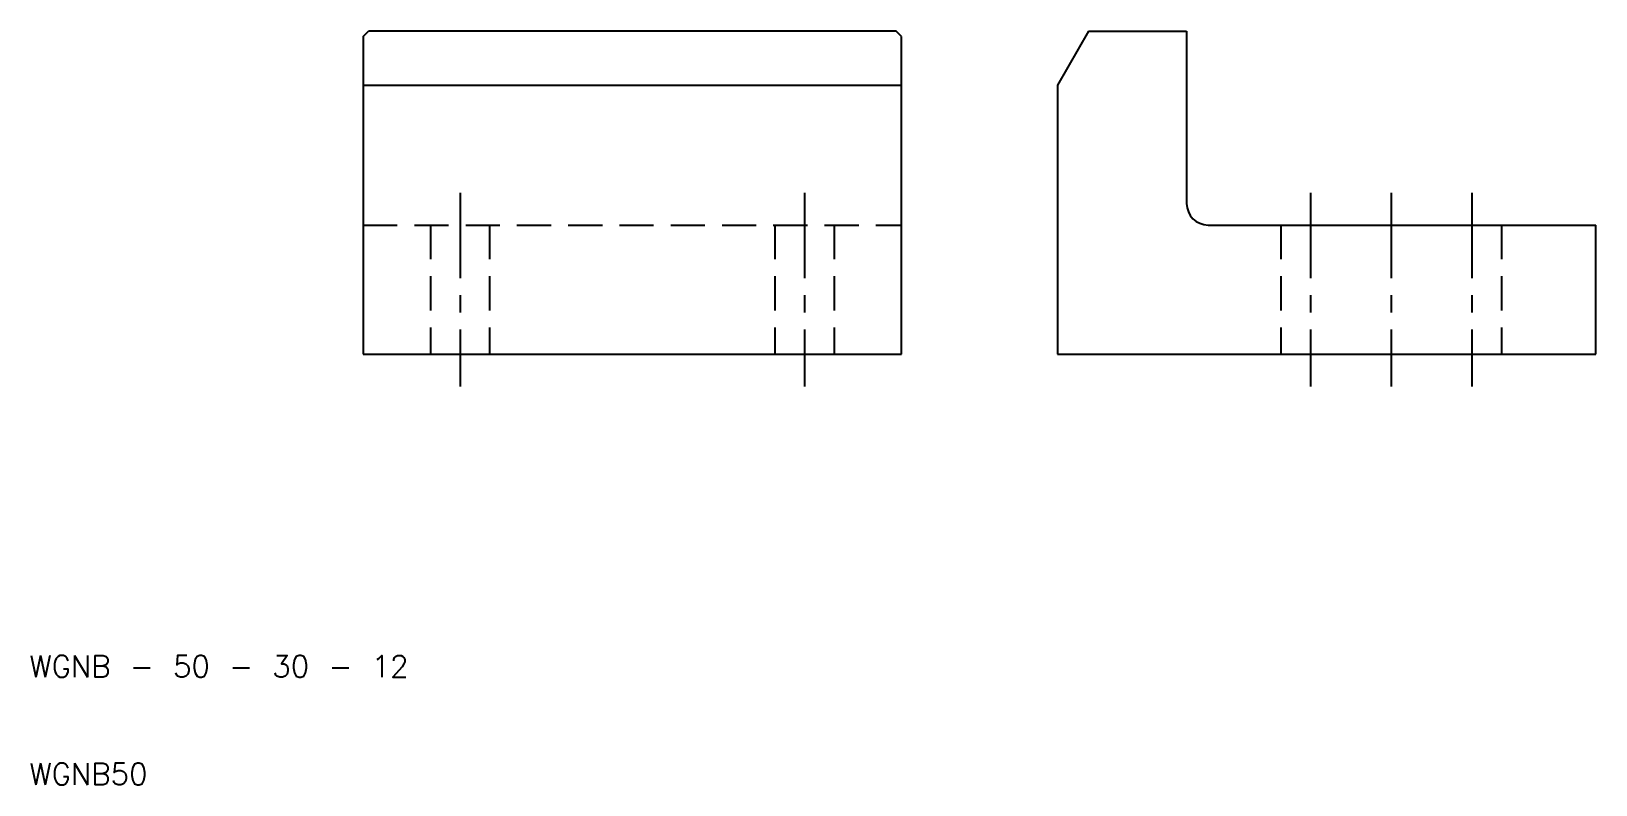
# Model space of a CAD drawing. Extents: x 10 to 155, y 10 to 80.
import ezdxf

# ---------------------------------------------------------------- set-up
doc = ezdxf.new("R2010")
doc.units = 0
doc.header["$LTSCALE"] = 0.25
doc.linetypes.add('CENTER', pattern=[50.8, 31.75, -6.35, 6.35, -6.35])
doc.linetypes.add('DASHED', pattern=[19.05, 12.7, -6.35])
doc.layers.get('0').update_dxf_attribs({"linetype": 'CONTINUOUS'})
doc.layers.add('CENTER', color=1, linetype='CENTER')
doc.styles.get("Standard").update_dxf_attribs({"font": 'txt.shx', "bigfont": 'extfont.shx'})

msp = doc.modelspace()

# ---------------------------------------------------------------- linework, layer by layer
for p, q in [((41, 79.5), (41.5, 80)), ((90.5, 80), (41.5, 80)), ((91, 79.5), (90.5, 80)), ((108.39, 80), (105.5, 75)), ((108.39, 80), (117.5, 80)), ((117.5, 80), (117.5, 64)), ((41, 79.5), (41, 50)), ((91, 50), (91, 79.5)), ((41, 75), (91, 75)), ((105.5, 75), (105.5, 50)), ((119.5, 62), (155.5, 62)), ((155.5, 50), (155.5, 62)), ((41, 50), (91, 50)), ((105.5, 50), (155.5, 50))]:
    msp.add_line(p, q)
at = {"color": 3, "linetype": 'DASHED'}
for p, q in [((41, 62), (91, 62)), ((47.25, 62), (47.25, 50)), ((52.75, 62), (52.75, 50)), ((79.25, 62), (79.25, 50)), ((84.75, 62), (84.75, 50)), ((126.25, 62), (126.25, 50)), ((146.75, 62), (146.75, 50))]:
    msp.add_line(p, q, dxfattribs=at)
msp.add_arc((119.5, 64), 2, 180, 270)
at = {"layer": 'CENTER', "color": 1, "linetype": 'CENTER'}
for p, q in [((50, 65), (50, 47)), ((82, 65), (82, 47)), ((129, 65), (129, 47)), ((136.5, 65), (136.5, 47)), ((144, 65), (144, 47))]:
    msp.add_line(p, q, dxfattribs=at)

# ---------------------------------------------------------------- texts
for s, p in [('WGNB - 50 - 30 - 12', (10, 20)), ('WGNB50', (10, 10))]:
    msp.add_text(s, height=2).set_placement(p)

doc.saveas('drawing.dxf')
